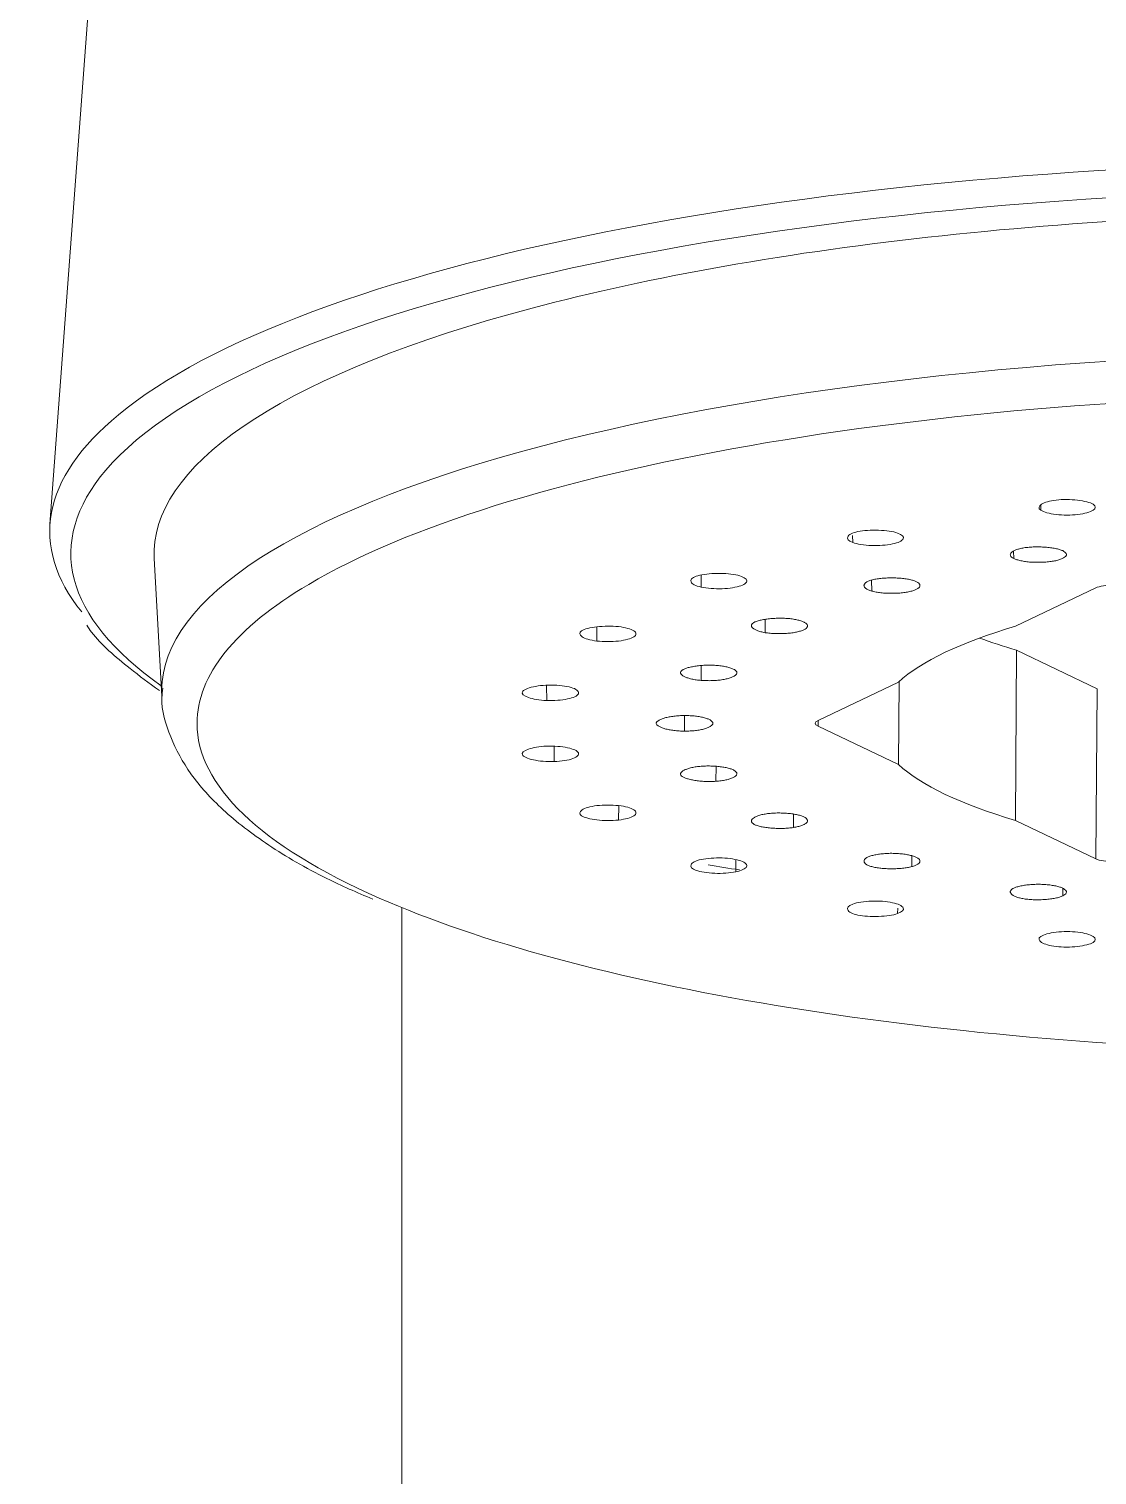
# Model space of a CAD drawing. Header units: inches. Extents: x 20229 to 21001, y -6726 to -5634.
# Drawn here: x 20366.09 to 20381.19, y -6122.42 to -6101.97 of the extents above; entities that cross this region are included whole.
import ezdxf

# ---------------------------------------------------------------- set-up
doc = ezdxf.new("R2010")
doc.units = ezdxf.units.IN
doc.header["$LTSCALE"] = 4.84
doc.header["$MEASUREMENT"] = 0
doc.layers.get('0').update_dxf_attribs({"linetype": 'CONTINUOUS', "lineweight": 13})

msp = doc.modelspace()

# ---------------------------------------------------------------- linework, layer by layer
at = {"linetype": 'Continuous'}
for p, q in [((20371.344, -6042.288), (20366.388, -6108.972)), ((20380.399, -6108.778), (20380.397, -6108.705)), ((20377.739, -6109.234), (20377.736, -6109.133)), ((20367.863, -6109.461), (20367.969, -6111.408)), ((20380.015, -6109.459), (20380.013, -6109.355)), ((20375.597, -6109.865), (20375.594, -6109.7)), ((20378.007, -6109.92), (20378.005, -6109.766)), ((20380.039, -6110.418), (20381.175, -6109.876)), ((20374.122, -6110.627), (20374.119, -6110.427)), ((20376.501, -6110.509), (20376.499, -6110.321)), ((20380.057, -6110.758), (20380.039, -6113.164)), ((20380.057, -6110.758), (20381.194, -6111.301)), ((20375.598, -6111.184), (20375.597, -6110.973)), ((20373.412, -6111.469), (20373.411, -6111.259)), ((20377.249, -6111.75), (20378.386, -6111.207)), ((20378.386, -6112.375), (20378.396, -6111.198)), ((20381.194, -6111.301), (20381.175, -6113.707)), ((20375.361, -6111.902), (20375.361, -6111.681)), ((20377.25, -6111.75), (20377.249, -6111.833)), ((20378.386, -6112.375), (20377.249, -6111.833)), ((20373.516, -6112.332), (20373.517, -6112.121)), ((20375.805, -6112.611), (20375.806, -6112.4)), ((20374.428, -6113.159), (20374.43, -6112.956)), ((20376.901, -6113.265), (20376.903, -6113.075)), ((20381.175, -6113.707), (20380.039, -6113.164)), ((20376.084, -6113.892), (20376.088, -6113.727)), ((20378.573, -6113.818), (20378.575, -6113.665)), ((20380.708, -6114.233), (20380.709, -6114.127)), ((20371.361, -6142.879), (20371.361, -6114.398)), ((20378.373, -6114.483), (20378.376, -6114.407))]:
    msp.add_line(p, q, dxfattribs=at)
for centre, major_axis, start_param, end_param in [((20385.361, -6109.079), (-18.977, 0), 3.466686, 5.961872), ((20385.361, -6109.388), (18.678, 0), 0.227512, 2.911074), ((20385.361, -6109.388), (-17.5, 0), 4.712389, 6.29819), ((20385.361, -6111.336), (-17.394, 0), 4.712389, 6.280829), ((20385.361, -6111.791), (-16.894, 0), 4.712389, 5.847388), ((20385.361, -6109.079), (-18.977, 0), 5.961872, 6.502089), ((20385.361, -6109.388), (18.678, 0), 2.911074, 3.513568), ((20385.361, -6111.791), (-16.894, 0), 5.847388, 6.283185), ((20381.435, -6109.917), (-0.3, 0), 4.712389, 5.759587), ((20385.361, -6111.791), (-7.29, 0), 5.530843, 5.98833), ((20385.361, -6109.388), (7.268, 0), 3.78169, 3.89428), ((20385.361, -6111.336), (-17.394, 0), 6.280829, 6.283185), ((20385.361, -6111.336), (-17.394, 0), 0, 0.015119), ((20385.361, -6111.791), (-16.894, 0), 0, 0.5594), ((20377.509, -6111.791), (-0.3, 0), 5.759587, 6.806784), ((20385.361, -6111.791), (-7.29, 0), 0.294855, 0.752342), ((20381.435, -6113.666), (-0.3, 0), 0.523599, 1.570796), ((20385.361, -6109.388), (18.678, 0), 4.168546, 4.195948), ((20385.361, -6111.791), (-16.894, 0), 0.5594, 1.499325)]:
    msp.add_ellipse(centre, major_axis=major_axis, ratio=0.275637, start_param=start_param, end_param=end_param, dxfattribs=at)
for points in [[(20380.399, -6108.778), (20380.359, -6108.751), (20380.375, -6108.689), (20380.598, -6108.621), (20380.929, -6108.626), (20381.098, -6108.667), (20381.138, -6108.693)], [(20377.739, -6109.234), (20377.675, -6109.211), (20377.632, -6109.151), (20377.783, -6109.069), (20378.109, -6109.05), (20378.31, -6109.077), (20378.373, -6109.1)], [(20375.597, -6109.865), (20375.514, -6109.848), (20375.417, -6109.792), (20375.486, -6109.703), (20375.782, -6109.661), (20376.001, -6109.673), (20376.084, -6109.69)], [(20374.122, -6110.627), (20374.025, -6110.616), (20373.878, -6110.57), (20373.861, -6110.478), (20374.108, -6110.417), (20374.331, -6110.413), (20374.428, -6110.424)], [(20373.412, -6111.469), (20373.308, -6111.465), (20373.123, -6111.431), (20373.02, -6111.343), (20373.201, -6111.267), (20373.412, -6111.246), (20373.516, -6111.25)], [(20373.516, -6112.332), (20373.412, -6112.336), (20373.201, -6112.316), (20373.02, -6112.239), (20373.123, -6112.152), (20373.308, -6112.117), (20373.412, -6112.114)], [(20374.428, -6113.159), (20374.331, -6113.17), (20374.108, -6113.166), (20373.861, -6113.104), (20373.878, -6113.013), (20374.025, -6112.966), (20374.122, -6112.955)], [(20376.084, -6113.892), (20376.001, -6113.91), (20375.782, -6113.922), (20375.486, -6113.88), (20375.417, -6113.79), (20375.514, -6113.735), (20375.597, -6113.717)], [(20378.373, -6114.483), (20378.31, -6114.505), (20378.109, -6114.532), (20377.783, -6114.513), (20377.632, -6114.432), (20377.675, -6114.371), (20377.739, -6114.348)], [(20381.138, -6114.889), (20381.098, -6114.916), (20380.929, -6114.956), (20380.598, -6114.961), (20380.375, -6114.893), (20380.359, -6114.832), (20380.399, -6114.805)]]:
    msp.add_open_spline(points, degree=3, dxfattribs=at)
for points, knots in [([(20381.138, -6108.693), (20381.179, -6108.72), (20381.178, -6108.767), (20381.058, -6108.815), (20380.926, -6108.84), (20380.769, -6108.848), (20380.559, -6108.837), (20380.439, -6108.804), (20380.399, -6108.778)], [0, 0, 0, 0, 0.25, 0.375, 0.5, 0.625, 0.75, 1, 1, 1, 1]), ([(20378.373, -6109.1), (20378.437, -6109.123), (20378.481, -6109.168), (20378.411, -6109.224), (20378.306, -6109.257), (20378.162, -6109.276), (20377.949, -6109.28), (20377.802, -6109.257), (20377.739, -6109.234)], [0, 0, 0, 0, 0.25, 0.375, 0.5, 0.625, 0.75, 1, 1, 1, 1]), ([(20380.015, -6109.459), (20380.002, -6109.453), (20379.992, -6109.447), (20379.98, -6109.436), (20379.977, -6109.433), (20379.972, -6109.426), (20379.97, -6109.422), (20379.967, -6109.412), (20379.967, -6109.404), (20379.97, -6109.394), (20379.972, -6109.39), (20379.977, -6109.383), (20379.982, -6109.376), (20379.99, -6109.369), (20379.999, -6109.363), (20380.004, -6109.359), (20380.02, -6109.35), (20380.033, -6109.344), (20380.055, -6109.335), (20380.063, -6109.332), (20380.08, -6109.327), (20380.089, -6109.324), (20380.118, -6109.317), (20380.138, -6109.312), (20380.172, -6109.307), (20380.183, -6109.305), (20380.207, -6109.303), (20380.232, -6109.3), (20380.257, -6109.298), (20380.282, -6109.297), (20380.295, -6109.297), (20380.334, -6109.296), (20380.36, -6109.296), (20380.399, -6109.297), (20380.412, -6109.297), (20380.437, -6109.298), (20380.45, -6109.299), (20380.487, -6109.302), (20380.512, -6109.304), (20380.547, -6109.309), (20380.559, -6109.31), (20380.581, -6109.314), (20380.592, -6109.316), (20380.624, -6109.322), (20380.643, -6109.327), (20380.67, -6109.334), (20380.678, -6109.337), (20380.694, -6109.343), (20380.701, -6109.346), (20380.708, -6109.349)], [0, 0, 0, 0, 0.0625, 0.0625, 0.09375, 0.09375, 0.125, 0.125, 0.1875, 0.1875, 0.21875, 0.21875, 0.25, 0.28125, 0.28125, 0.3125, 0.3125, 0.375, 0.375, 0.40625, 0.40625, 0.4375, 0.4375, 0.5, 0.5, 0.53125, 0.53125, 0.5625, 0.59375, 0.59375, 0.625, 0.625, 0.6875, 0.6875, 0.71875, 0.71875, 0.75, 0.75, 0.8125, 0.8125, 0.84375, 0.84375, 0.875, 0.875, 0.9375, 0.9375, 0.96875, 0.96875, 1, 1, 1, 1]), ([(20380.708, -6109.349), (20380.721, -6109.355), (20380.731, -6109.362), (20380.744, -6109.372), (20380.747, -6109.376), (20380.753, -6109.383), (20380.756, -6109.386), (20380.761, -6109.397), (20380.762, -6109.404), (20380.759, -6109.415), (20380.758, -6109.419), (20380.754, -6109.426), (20380.751, -6109.429), (20380.741, -6109.44), (20380.731, -6109.446), (20380.714, -6109.456), (20380.707, -6109.459), (20380.694, -6109.465), (20380.679, -6109.471), (20380.662, -6109.477), (20380.644, -6109.482), (20380.635, -6109.485), (20380.605, -6109.492), (20380.584, -6109.496), (20380.55, -6109.501), (20380.539, -6109.503), (20380.515, -6109.506), (20380.502, -6109.507), (20380.465, -6109.511), (20380.44, -6109.512), (20380.401, -6109.514), (20380.388, -6109.514), (20380.361, -6109.514), (20380.348, -6109.514), (20380.309, -6109.514), (20380.283, -6109.513), (20380.245, -6109.51), (20380.233, -6109.509), (20380.208, -6109.506), (20380.184, -6109.503), (20380.162, -6109.5), (20380.139, -6109.496), (20380.129, -6109.494), (20380.097, -6109.487), (20380.078, -6109.482), (20380.044, -6109.472), (20380.028, -6109.466), (20380.015, -6109.459)], [0, 0, 0, 0, 0.0625, 0.0625, 0.09375, 0.09375, 0.125, 0.125, 0.1875, 0.1875, 0.21875, 0.21875, 0.25, 0.25, 0.3125, 0.3125, 0.34375, 0.34375, 0.375, 0.40625, 0.40625, 0.4375, 0.4375, 0.5, 0.5, 0.53125, 0.53125, 0.5625, 0.5625, 0.625, 0.625, 0.65625, 0.65625, 0.6875, 0.6875, 0.75, 0.75, 0.78125, 0.78125, 0.8125, 0.84375, 0.84375, 0.875, 0.875, 0.9375, 0.9375, 1, 1, 1, 1]), ([(20376.084, -6109.69), (20376.167, -6109.708), (20376.252, -6109.748), (20376.236, -6109.807), (20376.167, -6109.847), (20376.046, -6109.875), (20375.844, -6109.895), (20375.68, -6109.883), (20375.597, -6109.865)], [0, 0, 0, 0, 0.25, 0.375, 0.5, 0.625, 0.75, 1, 1, 1, 1]), ([(20378.007, -6109.92), (20377.989, -6109.915), (20377.973, -6109.909), (20377.952, -6109.9), (20377.946, -6109.897), (20377.935, -6109.891), (20377.93, -6109.888), (20377.916, -6109.878), (20377.91, -6109.871), (20377.903, -6109.86), (20377.901, -6109.856), (20377.899, -6109.849), (20377.898, -6109.842), (20377.899, -6109.835), (20377.901, -6109.828), (20377.903, -6109.824), (20377.91, -6109.814), (20377.916, -6109.807), (20377.93, -6109.797), (20377.935, -6109.794), (20377.946, -6109.787), (20377.952, -6109.784), (20377.973, -6109.775), (20377.988, -6109.769), (20378.016, -6109.762), (20378.026, -6109.759), (20378.046, -6109.755), (20378.067, -6109.751), (20378.09, -6109.748), (20378.113, -6109.744), (20378.125, -6109.743), (20378.162, -6109.739), (20378.187, -6109.737), (20378.225, -6109.736), (20378.238, -6109.735), (20378.264, -6109.734), (20378.277, -6109.734), (20378.316, -6109.734), (20378.342, -6109.735), (20378.38, -6109.737), (20378.393, -6109.737), (20378.418, -6109.739), (20378.43, -6109.74), (20378.466, -6109.744), (20378.49, -6109.747), (20378.523, -6109.753), (20378.533, -6109.755), (20378.554, -6109.759), (20378.564, -6109.762), (20378.573, -6109.764)], [0, 0, 0, 0, 0.0625, 0.0625, 0.09375, 0.09375, 0.125, 0.125, 0.1875, 0.1875, 0.21875, 0.21875, 0.25, 0.28125, 0.28125, 0.3125, 0.3125, 0.375, 0.375, 0.40625, 0.40625, 0.4375, 0.4375, 0.5, 0.5, 0.53125, 0.53125, 0.5625, 0.59375, 0.59375, 0.625, 0.625, 0.6875, 0.6875, 0.71875, 0.71875, 0.75, 0.75, 0.8125, 0.8125, 0.84375, 0.84375, 0.875, 0.875, 0.9375, 0.9375, 0.96875, 0.96875, 1, 1, 1, 1]), ([(20378.573, -6109.764), (20378.592, -6109.769), (20378.608, -6109.775), (20378.63, -6109.784), (20378.636, -6109.787), (20378.649, -6109.793), (20378.654, -6109.797), (20378.669, -6109.807), (20378.677, -6109.814), (20378.685, -6109.824), (20378.687, -6109.828), (20378.689, -6109.835), (20378.69, -6109.839), (20378.69, -6109.849), (20378.687, -6109.857), (20378.68, -6109.867), (20378.676, -6109.871), (20378.669, -6109.878), (20378.66, -6109.884), (20378.649, -6109.891), (20378.636, -6109.897), (20378.63, -6109.9), (20378.608, -6109.909), (20378.592, -6109.915), (20378.564, -6109.923), (20378.554, -6109.925), (20378.534, -6109.93), (20378.523, -6109.932), (20378.491, -6109.938), (20378.468, -6109.941), (20378.431, -6109.945), (20378.419, -6109.947), (20378.394, -6109.949), (20378.381, -6109.95), (20378.343, -6109.952), (20378.317, -6109.952), (20378.277, -6109.952), (20378.264, -6109.952), (20378.238, -6109.952), (20378.212, -6109.95), (20378.187, -6109.949), (20378.162, -6109.947), (20378.15, -6109.945), (20378.113, -6109.941), (20378.09, -6109.938), (20378.047, -6109.93), (20378.026, -6109.925), (20378.007, -6109.92)], [0, 0, 0, 0, 0.0625, 0.0625, 0.09375, 0.09375, 0.125, 0.125, 0.1875, 0.1875, 0.21875, 0.21875, 0.25, 0.25, 0.3125, 0.3125, 0.34375, 0.34375, 0.375, 0.40625, 0.40625, 0.4375, 0.4375, 0.5, 0.5, 0.53125, 0.53125, 0.5625, 0.5625, 0.625, 0.625, 0.65625, 0.65625, 0.6875, 0.6875, 0.75, 0.75, 0.78125, 0.78125, 0.8125, 0.84375, 0.84375, 0.875, 0.875, 0.9375, 0.9375, 1, 1, 1, 1]), ([(20376.501, -6110.509), (20376.478, -6110.505), (20376.458, -6110.501), (20376.429, -6110.493), (20376.42, -6110.491), (20376.403, -6110.485), (20376.395, -6110.483), (20376.373, -6110.474), (20376.36, -6110.468), (20376.344, -6110.458), (20376.339, -6110.455), (20376.33, -6110.448), (20376.322, -6110.441), (20376.317, -6110.434), (20376.312, -6110.427), (20376.311, -6110.424), (20376.307, -6110.413), (20376.307, -6110.406), (20376.31, -6110.395), (20376.312, -6110.392), (20376.317, -6110.385), (20376.32, -6110.381), (20376.331, -6110.371), (20376.341, -6110.364), (20376.361, -6110.355), (20376.368, -6110.352), (20376.383, -6110.346), (20376.4, -6110.341), (20376.419, -6110.336), (20376.438, -6110.331), (20376.449, -6110.329), (20376.481, -6110.323), (20376.503, -6110.319), (20376.538, -6110.315), (20376.55, -6110.313), (20376.575, -6110.311), (20376.587, -6110.31), (20376.625, -6110.307), (20376.65, -6110.306), (20376.689, -6110.305), (20376.702, -6110.305), (20376.728, -6110.305), (20376.741, -6110.305), (20376.779, -6110.306), (20376.804, -6110.307), (20376.841, -6110.31), (20376.854, -6110.311), (20376.878, -6110.314), (20376.89, -6110.316), (20376.901, -6110.318)], [0, 0, 0, 0, 0.0625, 0.0625, 0.09375, 0.09375, 0.125, 0.125, 0.1875, 0.1875, 0.21875, 0.21875, 0.25, 0.28125, 0.28125, 0.3125, 0.3125, 0.375, 0.375, 0.40625, 0.40625, 0.4375, 0.4375, 0.5, 0.5, 0.53125, 0.53125, 0.5625, 0.59375, 0.59375, 0.625, 0.625, 0.6875, 0.6875, 0.71875, 0.71875, 0.75, 0.75, 0.8125, 0.8125, 0.84375, 0.84375, 0.875, 0.875, 0.9375, 0.9375, 0.96875, 0.96875, 1, 1, 1, 1]), ([(20366.908, -6110.404), (20366.929, -6110.437), (20367.077, -6110.652), (20367.438, -6110.954), (20367.784, -6111.224), (20367.935, -6111.325)], [0, 0, 0, 0, 0.098781, 0.651802, 1, 1, 1, 1]), ([(20374.428, -6110.424), (20374.524, -6110.435), (20374.644, -6110.468), (20374.684, -6110.525), (20374.654, -6110.569), (20374.564, -6110.605), (20374.388, -6110.638), (20374.218, -6110.638), (20374.122, -6110.627)], [0, 0, 0, 0, 0.25, 0.375, 0.5, 0.625, 0.75, 1, 1, 1, 1]), ([(20376.901, -6110.318), (20376.924, -6110.321), (20376.945, -6110.325), (20376.974, -6110.333), (20376.983, -6110.335), (20377.001, -6110.34), (20377.01, -6110.343), (20377.034, -6110.352), (20377.048, -6110.358), (20377.065, -6110.368), (20377.07, -6110.371), (20377.08, -6110.378), (20377.084, -6110.381), (20377.094, -6110.391), (20377.098, -6110.399), (20377.101, -6110.409), (20377.101, -6110.413), (20377.1, -6110.42), (20377.098, -6110.427), (20377.093, -6110.434), (20377.087, -6110.442), (20377.084, -6110.445), (20377.071, -6110.455), (20377.06, -6110.462), (20377.041, -6110.471), (20377.034, -6110.474), (20377.019, -6110.48), (20377.01, -6110.483), (20376.984, -6110.491), (20376.965, -6110.496), (20376.934, -6110.503), (20376.923, -6110.505), (20376.901, -6110.508), (20376.89, -6110.51), (20376.855, -6110.515), (20376.83, -6110.518), (20376.792, -6110.52), (20376.779, -6110.521), (20376.753, -6110.522), (20376.727, -6110.523), (20376.701, -6110.523), (20376.675, -6110.523), (20376.662, -6110.523), (20376.623, -6110.521), (20376.598, -6110.52), (20376.548, -6110.515), (20376.524, -6110.512), (20376.501, -6110.509)], [0, 0, 0, 0, 0.0625, 0.0625, 0.09375, 0.09375, 0.125, 0.125, 0.1875, 0.1875, 0.21875, 0.21875, 0.25, 0.25, 0.3125, 0.3125, 0.34375, 0.34375, 0.375, 0.40625, 0.40625, 0.4375, 0.4375, 0.5, 0.5, 0.53125, 0.53125, 0.5625, 0.5625, 0.625, 0.625, 0.65625, 0.65625, 0.6875, 0.6875, 0.75, 0.75, 0.78125, 0.78125, 0.8125, 0.84375, 0.84375, 0.875, 0.875, 0.9375, 0.9375, 1, 1, 1, 1]), ([(20375.598, -6111.184), (20375.573, -6111.182), (20375.549, -6111.18), (20375.515, -6111.175), (20375.504, -6111.173), (20375.482, -6111.169), (20375.472, -6111.167), (20375.442, -6111.16), (20375.424, -6111.155), (20375.399, -6111.147), (20375.391, -6111.144), (20375.376, -6111.138), (20375.363, -6111.132), (20375.351, -6111.126), (20375.34, -6111.119), (20375.335, -6111.116), (20375.321, -6111.106), (20375.315, -6111.099), (20375.308, -6111.088), (20375.306, -6111.085), (20375.304, -6111.078), (20375.304, -6111.074), (20375.305, -6111.063), (20375.309, -6111.056), (20375.319, -6111.046), (20375.323, -6111.043), (20375.332, -6111.036), (20375.343, -6111.03), (20375.357, -6111.023), (20375.371, -6111.017), (20375.379, -6111.015), (20375.404, -6111.006), (20375.423, -6111.001), (20375.452, -6110.994), (20375.463, -6110.992), (20375.484, -6110.988), (20375.495, -6110.986), (20375.529, -6110.981), (20375.552, -6110.978), (20375.588, -6110.974), (20375.601, -6110.973), (20375.626, -6110.971), (20375.639, -6110.97), (20375.677, -6110.969), (20375.702, -6110.968), (20375.741, -6110.968), (20375.754, -6110.969), (20375.78, -6110.97), (20375.793, -6110.97), (20375.805, -6110.971)], [0, 0, 0, 0, 0.0625, 0.0625, 0.09375, 0.09375, 0.125, 0.125, 0.1875, 0.1875, 0.21875, 0.21875, 0.25, 0.28125, 0.28125, 0.3125, 0.3125, 0.375, 0.375, 0.40625, 0.40625, 0.4375, 0.4375, 0.5, 0.5, 0.53125, 0.53125, 0.5625, 0.59375, 0.59375, 0.625, 0.625, 0.6875, 0.6875, 0.71875, 0.71875, 0.75, 0.75, 0.8125, 0.8125, 0.84375, 0.84375, 0.875, 0.875, 0.9375, 0.9375, 0.96875, 0.96875, 1, 1, 1, 1]), ([(20375.805, -6110.971), (20375.831, -6110.973), (20375.855, -6110.976), (20375.89, -6110.981), (20375.902, -6110.982), (20375.924, -6110.986), (20375.935, -6110.988), (20375.966, -6110.995), (20375.985, -6111), (20376.011, -6111.008), (20376.019, -6111.011), (20376.035, -6111.017), (20376.042, -6111.02), (20376.061, -6111.029), (20376.072, -6111.035), (20376.084, -6111.046), (20376.088, -6111.049), (20376.094, -6111.056), (20376.099, -6111.063), (20376.101, -6111.071), (20376.102, -6111.078), (20376.102, -6111.081), (20376.099, -6111.092), (20376.095, -6111.099), (20376.085, -6111.11), (20376.081, -6111.113), (20376.072, -6111.12), (20376.066, -6111.123), (20376.049, -6111.133), (20376.035, -6111.139), (20376.011, -6111.148), (20376.003, -6111.15), (20375.985, -6111.156), (20375.975, -6111.158), (20375.946, -6111.165), (20375.925, -6111.17), (20375.891, -6111.175), (20375.879, -6111.177), (20375.855, -6111.18), (20375.831, -6111.182), (20375.806, -6111.184), (20375.78, -6111.186), (20375.767, -6111.187), (20375.728, -6111.188), (20375.702, -6111.188), (20375.65, -6111.187), (20375.624, -6111.186), (20375.598, -6111.184)], [0, 0, 0, 0, 0.0625, 0.0625, 0.09375, 0.09375, 0.125, 0.125, 0.1875, 0.1875, 0.21875, 0.21875, 0.25, 0.25, 0.3125, 0.3125, 0.34375, 0.34375, 0.375, 0.40625, 0.40625, 0.4375, 0.4375, 0.5, 0.5, 0.53125, 0.53125, 0.5625, 0.5625, 0.625, 0.625, 0.65625, 0.65625, 0.6875, 0.6875, 0.75, 0.75, 0.78125, 0.78125, 0.8125, 0.84375, 0.84375, 0.875, 0.875, 0.9375, 0.9375, 1, 1, 1, 1]), ([(20367.984, -6111.296), (20367.977, -6111.339), (20367.951, -6111.57), (20368.077, -6111.993), (20368.363, -6112.525), (20368.825, -6113.033), (20369.463, -6113.523), (20370.179, -6113.941), (20370.724, -6114.184), (20370.955, -6114.278)], [0, 0, 0, 0, 0.035376, 0.191508, 0.348592, 0.515609, 0.69421, 0.878257, 1, 1, 1, 1]), ([(20373.516, -6111.25), (20373.62, -6111.254), (20373.766, -6111.277), (20373.859, -6111.33), (20373.871, -6111.374), (20373.818, -6111.416), (20373.679, -6111.46), (20373.515, -6111.473), (20373.412, -6111.469)], [0, 0, 0, 0, 0.25, 0.375, 0.5, 0.625, 0.75, 1, 1, 1, 1]), ([(20375.361, -6111.902), (20375.335, -6111.902), (20375.309, -6111.901), (20375.272, -6111.898), (20375.259, -6111.897), (20375.235, -6111.895), (20375.223, -6111.894), (20375.187, -6111.889), (20375.165, -6111.886), (20375.133, -6111.879), (20375.123, -6111.877), (20375.103, -6111.873), (20375.084, -6111.868), (20375.067, -6111.862), (20375.05, -6111.857), (20375.042, -6111.854), (20375.02, -6111.845), (20375.007, -6111.839), (20374.991, -6111.83), (20374.986, -6111.826), (20374.977, -6111.82), (20374.973, -6111.816), (20374.964, -6111.806), (20374.961, -6111.799), (20374.961, -6111.788), (20374.962, -6111.784), (20374.965, -6111.777), (20374.969, -6111.77), (20374.977, -6111.763), (20374.985, -6111.757), (20374.99, -6111.753), (20375.006, -6111.743), (20375.019, -6111.737), (20375.042, -6111.728), (20375.05, -6111.726), (20375.067, -6111.72), (20375.075, -6111.717), (20375.103, -6111.71), (20375.122, -6111.705), (20375.154, -6111.699), (20375.165, -6111.697), (20375.188, -6111.694), (20375.199, -6111.692), (20375.234, -6111.687), (20375.258, -6111.685), (20375.296, -6111.683), (20375.309, -6111.682), (20375.335, -6111.681), (20375.348, -6111.681), (20375.361, -6111.681)], [0, 0, 0, 0, 0.0625, 0.0625, 0.09375, 0.09375, 0.125, 0.125, 0.1875, 0.1875, 0.21875, 0.21875, 0.25, 0.28125, 0.28125, 0.3125, 0.3125, 0.375, 0.375, 0.40625, 0.40625, 0.4375, 0.4375, 0.5, 0.5, 0.53125, 0.53125, 0.5625, 0.59375, 0.59375, 0.625, 0.625, 0.6875, 0.6875, 0.71875, 0.71875, 0.75, 0.75, 0.8125, 0.8125, 0.84375, 0.84375, 0.875, 0.875, 0.9375, 0.9375, 0.96875, 0.96875, 1, 1, 1, 1]), ([(20375.361, -6111.681), (20375.388, -6111.681), (20375.413, -6111.682), (20375.452, -6111.684), (20375.464, -6111.685), (20375.489, -6111.687), (20375.502, -6111.688), (20375.538, -6111.692), (20375.561, -6111.696), (20375.594, -6111.702), (20375.605, -6111.704), (20375.625, -6111.708), (20375.635, -6111.711), (20375.662, -6111.718), (20375.679, -6111.724), (20375.701, -6111.733), (20375.707, -6111.736), (20375.72, -6111.742), (20375.731, -6111.749), (20375.74, -6111.756), (20375.747, -6111.763), (20375.751, -6111.766), (20375.758, -6111.777), (20375.761, -6111.784), (20375.761, -6111.795), (20375.76, -6111.798), (20375.758, -6111.806), (20375.756, -6111.809), (20375.748, -6111.82), (20375.74, -6111.827), (20375.725, -6111.837), (20375.72, -6111.84), (20375.707, -6111.846), (20375.701, -6111.849), (20375.679, -6111.858), (20375.663, -6111.864), (20375.635, -6111.872), (20375.625, -6111.874), (20375.605, -6111.879), (20375.584, -6111.883), (20375.561, -6111.887), (20375.538, -6111.89), (20375.526, -6111.892), (20375.49, -6111.896), (20375.465, -6111.898), (20375.414, -6111.901), (20375.388, -6111.902), (20375.361, -6111.902)], [0, 0, 0, 0, 0.0625, 0.0625, 0.09375, 0.09375, 0.125, 0.125, 0.1875, 0.1875, 0.21875, 0.21875, 0.25, 0.25, 0.3125, 0.3125, 0.34375, 0.34375, 0.375, 0.40625, 0.40625, 0.4375, 0.4375, 0.5, 0.5, 0.53125, 0.53125, 0.5625, 0.5625, 0.625, 0.625, 0.65625, 0.65625, 0.6875, 0.6875, 0.75, 0.75, 0.78125, 0.78125, 0.8125, 0.84375, 0.84375, 0.875, 0.875, 0.9375, 0.9375, 1, 1, 1, 1]), ([(20373.412, -6112.114), (20373.515, -6112.11), (20373.679, -6112.122), (20373.818, -6112.167), (20373.871, -6112.208), (20373.859, -6112.252), (20373.766, -6112.305), (20373.62, -6112.329), (20373.516, -6112.332)], [0, 0, 0, 0, 0.25, 0.375, 0.5, 0.625, 0.75, 1, 1, 1, 1]), ([(20375.805, -6112.611), (20375.78, -6112.613), (20375.755, -6112.614), (20375.716, -6112.614), (20375.703, -6112.614), (20375.677, -6112.614), (20375.664, -6112.613), (20375.626, -6112.612), (20375.601, -6112.61), (20375.564, -6112.606), (20375.552, -6112.605), (20375.529, -6112.602), (20375.506, -6112.598), (20375.484, -6112.594), (20375.463, -6112.59), (20375.453, -6112.588), (20375.423, -6112.581), (20375.405, -6112.576), (20375.38, -6112.568), (20375.372, -6112.565), (20375.358, -6112.559), (20375.351, -6112.556), (20375.332, -6112.547), (20375.322, -6112.54), (20375.312, -6112.53), (20375.31, -6112.526), (20375.306, -6112.519), (20375.304, -6112.512), (20375.304, -6112.505), (20375.306, -6112.498), (20375.308, -6112.494), (20375.314, -6112.484), (20375.321, -6112.477), (20375.334, -6112.467), (20375.34, -6112.463), (20375.351, -6112.457), (20375.356, -6112.454), (20375.376, -6112.445), (20375.39, -6112.439), (20375.415, -6112.43), (20375.424, -6112.428), (20375.442, -6112.423), (20375.452, -6112.42), (20375.482, -6112.413), (20375.503, -6112.409), (20375.537, -6112.404), (20375.549, -6112.403), (20375.573, -6112.4), (20375.586, -6112.399), (20375.598, -6112.398)], [0, 0, 0, 0, 0.0625, 0.0625, 0.09375, 0.09375, 0.125, 0.125, 0.1875, 0.1875, 0.21875, 0.21875, 0.25, 0.28125, 0.28125, 0.3125, 0.3125, 0.375, 0.375, 0.40625, 0.40625, 0.4375, 0.4375, 0.5, 0.5, 0.53125, 0.53125, 0.5625, 0.59375, 0.59375, 0.625, 0.625, 0.6875, 0.6875, 0.71875, 0.71875, 0.75, 0.75, 0.8125, 0.8125, 0.84375, 0.84375, 0.875, 0.875, 0.9375, 0.9375, 0.96875, 0.96875, 1, 1, 1, 1]), ([(20375.598, -6112.398), (20375.624, -6112.396), (20375.65, -6112.395), (20375.689, -6112.394), (20375.702, -6112.394), (20375.728, -6112.395), (20375.741, -6112.395), (20375.78, -6112.396), (20375.805, -6112.398), (20375.843, -6112.401), (20375.855, -6112.403), (20375.879, -6112.406), (20375.891, -6112.407), (20375.924, -6112.413), (20375.945, -6112.417), (20375.975, -6112.424), (20375.984, -6112.427), (20376.002, -6112.432), (20376.019, -6112.437), (20376.034, -6112.443), (20376.048, -6112.449), (20376.054, -6112.453), (20376.072, -6112.462), (20376.081, -6112.469), (20376.092, -6112.479), (20376.094, -6112.483), (20376.098, -6112.49), (20376.1, -6112.494), (20376.102, -6112.505), (20376.101, -6112.512), (20376.096, -6112.522), (20376.094, -6112.526), (20376.088, -6112.533), (20376.085, -6112.537), (20376.072, -6112.547), (20376.062, -6112.553), (20376.042, -6112.563), (20376.035, -6112.566), (20376.019, -6112.572), (20376.003, -6112.577), (20375.985, -6112.582), (20375.966, -6112.587), (20375.956, -6112.59), (20375.924, -6112.596), (20375.902, -6112.6), (20375.856, -6112.607), (20375.831, -6112.609), (20375.805, -6112.611)], [0, 0, 0, 0, 0.0625, 0.0625, 0.09375, 0.09375, 0.125, 0.125, 0.1875, 0.1875, 0.21875, 0.21875, 0.25, 0.25, 0.3125, 0.3125, 0.34375, 0.34375, 0.375, 0.40625, 0.40625, 0.4375, 0.4375, 0.5, 0.5, 0.53125, 0.53125, 0.5625, 0.5625, 0.625, 0.625, 0.65625, 0.65625, 0.6875, 0.6875, 0.75, 0.75, 0.78125, 0.78125, 0.8125, 0.84375, 0.84375, 0.875, 0.875, 0.9375, 0.9375, 1, 1, 1, 1]), ([(20374.122, -6112.955), (20374.218, -6112.944), (20374.388, -6112.944), (20374.564, -6112.977), (20374.654, -6113.014), (20374.684, -6113.057), (20374.644, -6113.115), (20374.524, -6113.148), (20374.428, -6113.159)], [0, 0, 0, 0, 0.25, 0.375, 0.5, 0.625, 0.75, 1, 1, 1, 1]), ([(20376.901, -6113.265), (20376.878, -6113.269), (20376.855, -6113.271), (20376.818, -6113.274), (20376.805, -6113.275), (20376.779, -6113.277), (20376.767, -6113.277), (20376.728, -6113.278), (20376.702, -6113.278), (20376.663, -6113.277), (20376.65, -6113.277), (20376.625, -6113.275), (20376.6, -6113.274), (20376.575, -6113.272), (20376.551, -6113.269), (20376.539, -6113.268), (20376.503, -6113.263), (20376.481, -6113.26), (20376.449, -6113.254), (20376.439, -6113.252), (20376.42, -6113.247), (20376.41, -6113.244), (20376.383, -6113.237), (20376.368, -6113.231), (20376.348, -6113.222), (20376.342, -6113.218), (20376.332, -6113.212), (20376.323, -6113.205), (20376.317, -6113.198), (20376.312, -6113.191), (20376.311, -6113.188), (20376.307, -6113.177), (20376.307, -6113.17), (20376.31, -6113.159), (20376.312, -6113.155), (20376.317, -6113.148), (20376.319, -6113.145), (20376.329, -6113.135), (20376.338, -6113.128), (20376.354, -6113.118), (20376.36, -6113.115), (20376.373, -6113.109), (20376.38, -6113.106), (20376.402, -6113.097), (20376.419, -6113.092), (20376.448, -6113.084), (20376.458, -6113.082), (20376.479, -6113.078), (20376.49, -6113.076), (20376.501, -6113.074)], [0, 0, 0, 0, 0.0625, 0.0625, 0.09375, 0.09375, 0.125, 0.125, 0.1875, 0.1875, 0.21875, 0.21875, 0.25, 0.28125, 0.28125, 0.3125, 0.3125, 0.375, 0.375, 0.40625, 0.40625, 0.4375, 0.4375, 0.5, 0.5, 0.53125, 0.53125, 0.5625, 0.59375, 0.59375, 0.625, 0.625, 0.6875, 0.6875, 0.71875, 0.71875, 0.75, 0.75, 0.8125, 0.8125, 0.84375, 0.84375, 0.875, 0.875, 0.9375, 0.9375, 0.96875, 0.96875, 1, 1, 1, 1]), ([(20376.501, -6113.074), (20376.524, -6113.07), (20376.548, -6113.067), (20376.585, -6113.064), (20376.597, -6113.063), (20376.623, -6113.061), (20376.636, -6113.061), (20376.675, -6113.059), (20376.701, -6113.059), (20376.74, -6113.06), (20376.753, -6113.06), (20376.779, -6113.061), (20376.792, -6113.062), (20376.83, -6113.065), (20376.854, -6113.067), (20376.889, -6113.072), (20376.901, -6113.074), (20376.923, -6113.078), (20376.944, -6113.082), (20376.964, -6113.087), (20376.983, -6113.091), (20376.993, -6113.094), (20377.019, -6113.102), (20377.034, -6113.108), (20377.054, -6113.117), (20377.06, -6113.121), (20377.07, -6113.127), (20377.075, -6113.131), (20377.088, -6113.141), (20377.093, -6113.148), (20377.099, -6113.159), (20377.1, -6113.162), (20377.101, -6113.169), (20377.101, -6113.173), (20377.098, -6113.184), (20377.094, -6113.191), (20377.084, -6113.201), (20377.08, -6113.205), (20377.071, -6113.212), (20377.06, -6113.218), (20377.047, -6113.224), (20377.034, -6113.231), (20377.026, -6113.234), (20377.002, -6113.242), (20376.984, -6113.247), (20376.945, -6113.257), (20376.924, -6113.261), (20376.901, -6113.265)], [0, 0, 0, 0, 0.0625, 0.0625, 0.09375, 0.09375, 0.125, 0.125, 0.1875, 0.1875, 0.21875, 0.21875, 0.25, 0.25, 0.3125, 0.3125, 0.34375, 0.34375, 0.375, 0.40625, 0.40625, 0.4375, 0.4375, 0.5, 0.5, 0.53125, 0.53125, 0.5625, 0.5625, 0.625, 0.625, 0.65625, 0.65625, 0.6875, 0.6875, 0.75, 0.75, 0.78125, 0.78125, 0.8125, 0.84375, 0.84375, 0.875, 0.875, 0.9375, 0.9375, 1, 1, 1, 1]), ([(20375.597, -6113.717), (20375.68, -6113.7), (20375.844, -6113.688), (20376.046, -6113.707), (20376.167, -6113.736), (20376.236, -6113.776), (20376.252, -6113.834), (20376.167, -6113.875), (20376.084, -6113.892)], [0, 0, 0, 0, 0.25, 0.375, 0.5, 0.625, 0.75, 1, 1, 1, 1]), ([(20378.573, -6113.818), (20378.554, -6113.823), (20378.534, -6113.828), (20378.501, -6113.833), (20378.49, -6113.835), (20378.467, -6113.838), (20378.455, -6113.84), (20378.418, -6113.843), (20378.393, -6113.845), (20378.355, -6113.847), (20378.342, -6113.847), (20378.316, -6113.848), (20378.29, -6113.848), (20378.265, -6113.848), (20378.239, -6113.847), (20378.226, -6113.847), (20378.187, -6113.845), (20378.162, -6113.843), (20378.126, -6113.84), (20378.115, -6113.838), (20378.091, -6113.835), (20378.08, -6113.833), (20378.046, -6113.828), (20378.026, -6113.823), (20377.999, -6113.816), (20377.99, -6113.813), (20377.974, -6113.808), (20377.959, -6113.802), (20377.946, -6113.795), (20377.935, -6113.789), (20377.93, -6113.786), (20377.917, -6113.776), (20377.91, -6113.769), (20377.903, -6113.758), (20377.902, -6113.755), (20377.899, -6113.747), (20377.899, -6113.744), (20377.899, -6113.733), (20377.901, -6113.726), (20377.907, -6113.716), (20377.91, -6113.712), (20377.917, -6113.705), (20377.921, -6113.702), (20377.934, -6113.692), (20377.945, -6113.685), (20377.966, -6113.676), (20377.973, -6113.673), (20377.989, -6113.668), (20377.998, -6113.665), (20378.007, -6113.662)], [0, 0, 0, 0, 0.0625, 0.0625, 0.09375, 0.09375, 0.125, 0.125, 0.1875, 0.1875, 0.21875, 0.21875, 0.25, 0.28125, 0.28125, 0.3125, 0.3125, 0.375, 0.375, 0.40625, 0.40625, 0.4375, 0.4375, 0.5, 0.5, 0.53125, 0.53125, 0.5625, 0.59375, 0.59375, 0.625, 0.625, 0.6875, 0.6875, 0.71875, 0.71875, 0.75, 0.75, 0.8125, 0.8125, 0.84375, 0.84375, 0.875, 0.875, 0.9375, 0.9375, 0.96875, 0.96875, 1, 1, 1, 1]), ([(20378.007, -6113.662), (20378.026, -6113.657), (20378.046, -6113.653), (20378.079, -6113.647), (20378.09, -6113.645), (20378.113, -6113.641), (20378.125, -6113.64), (20378.161, -6113.636), (20378.186, -6113.634), (20378.225, -6113.632), (20378.238, -6113.631), (20378.264, -6113.63), (20378.277, -6113.63), (20378.316, -6113.63), (20378.342, -6113.631), (20378.381, -6113.633), (20378.393, -6113.634), (20378.418, -6113.636), (20378.443, -6113.638), (20378.467, -6113.641), (20378.49, -6113.645), (20378.501, -6113.647), (20378.534, -6113.653), (20378.554, -6113.657), (20378.582, -6113.665), (20378.591, -6113.667), (20378.607, -6113.673), (20378.615, -6113.676), (20378.637, -6113.685), (20378.649, -6113.691), (20378.664, -6113.701), (20378.668, -6113.705), (20378.676, -6113.712), (20378.679, -6113.715), (20378.687, -6113.726), (20378.69, -6113.733), (20378.69, -6113.744), (20378.689, -6113.747), (20378.687, -6113.755), (20378.683, -6113.762), (20378.676, -6113.769), (20378.669, -6113.776), (20378.664, -6113.779), (20378.649, -6113.789), (20378.637, -6113.795), (20378.608, -6113.807), (20378.592, -6113.813), (20378.573, -6113.818)], [0, 0, 0, 0, 0.0625, 0.0625, 0.09375, 0.09375, 0.125, 0.125, 0.1875, 0.1875, 0.21875, 0.21875, 0.25, 0.25, 0.3125, 0.3125, 0.34375, 0.34375, 0.375, 0.40625, 0.40625, 0.4375, 0.4375, 0.5, 0.5, 0.53125, 0.53125, 0.5625, 0.5625, 0.625, 0.625, 0.65625, 0.65625, 0.6875, 0.6875, 0.75, 0.75, 0.78125, 0.78125, 0.8125, 0.84375, 0.84375, 0.875, 0.875, 0.9375, 0.9375, 1, 1, 1, 1]), ([(20380.708, -6114.233), (20380.694, -6114.24), (20380.679, -6114.245), (20380.653, -6114.253), (20380.643, -6114.256), (20380.624, -6114.26), (20380.613, -6114.263), (20380.582, -6114.269), (20380.559, -6114.272), (20380.524, -6114.277), (20380.512, -6114.278), (20380.487, -6114.281), (20380.463, -6114.283), (20380.438, -6114.284), (20380.412, -6114.285), (20380.399, -6114.286), (20380.36, -6114.287), (20380.335, -6114.287), (20380.296, -6114.286), (20380.284, -6114.285), (20380.258, -6114.284), (20380.246, -6114.283), (20380.208, -6114.28), (20380.184, -6114.277), (20380.151, -6114.272), (20380.14, -6114.27), (20380.119, -6114.266), (20380.099, -6114.261), (20380.081, -6114.256), (20380.064, -6114.251), (20380.056, -6114.248), (20380.033, -6114.239), (20380.021, -6114.233), (20380.004, -6114.223), (20379.999, -6114.22), (20379.99, -6114.213), (20379.986, -6114.21), (20379.976, -6114.199), (20379.972, -6114.192), (20379.968, -6114.182), (20379.967, -6114.178), (20379.967, -6114.171), (20379.968, -6114.167), (20379.971, -6114.157), (20379.976, -6114.15), (20379.988, -6114.14), (20379.992, -6114.136), (20380.002, -6114.13), (20380.008, -6114.126), (20380.015, -6114.123)], [0, 0, 0, 0, 0.0625, 0.0625, 0.09375, 0.09375, 0.125, 0.125, 0.1875, 0.1875, 0.21875, 0.21875, 0.25, 0.28125, 0.28125, 0.3125, 0.3125, 0.375, 0.375, 0.40625, 0.40625, 0.4375, 0.4375, 0.5, 0.5, 0.53125, 0.53125, 0.5625, 0.59375, 0.59375, 0.625, 0.625, 0.6875, 0.6875, 0.71875, 0.71875, 0.75, 0.75, 0.8125, 0.8125, 0.84375, 0.84375, 0.875, 0.875, 0.9375, 0.9375, 0.96875, 0.96875, 1, 1, 1, 1]), ([(20380.015, -6114.123), (20380.028, -6114.117), (20380.043, -6114.111), (20380.069, -6114.103), (20380.078, -6114.1), (20380.097, -6114.096), (20380.107, -6114.093), (20380.139, -6114.087), (20380.161, -6114.083), (20380.196, -6114.078), (20380.208, -6114.076), (20380.233, -6114.074), (20380.245, -6114.073), (20380.283, -6114.07), (20380.308, -6114.069), (20380.348, -6114.068), (20380.361, -6114.068), (20380.387, -6114.068), (20380.413, -6114.069), (20380.439, -6114.07), (20380.464, -6114.072), (20380.477, -6114.073), (20380.515, -6114.076), (20380.538, -6114.079), (20380.572, -6114.085), (20380.583, -6114.087), (20380.604, -6114.091), (20380.615, -6114.093), (20380.644, -6114.1), (20380.662, -6114.105), (20380.686, -6114.114), (20380.693, -6114.117), (20380.707, -6114.123), (20380.714, -6114.126), (20380.731, -6114.136), (20380.74, -6114.143), (20380.751, -6114.153), (20380.754, -6114.157), (20380.758, -6114.164), (20380.761, -6114.171), (20380.761, -6114.178), (20380.76, -6114.185), (20380.759, -6114.189), (20380.754, -6114.2), (20380.748, -6114.207), (20380.732, -6114.22), (20380.721, -6114.227), (20380.708, -6114.233)], [0, 0, 0, 0, 0.0625, 0.0625, 0.09375, 0.09375, 0.125, 0.125, 0.1875, 0.1875, 0.21875, 0.21875, 0.25, 0.25, 0.3125, 0.3125, 0.34375, 0.34375, 0.375, 0.40625, 0.40625, 0.4375, 0.4375, 0.5, 0.5, 0.53125, 0.53125, 0.5625, 0.5625, 0.625, 0.625, 0.65625, 0.65625, 0.6875, 0.6875, 0.75, 0.75, 0.78125, 0.78125, 0.8125, 0.84375, 0.84375, 0.875, 0.875, 0.9375, 0.9375, 1, 1, 1, 1]), ([(20377.739, -6114.348), (20377.802, -6114.325), (20377.949, -6114.302), (20378.162, -6114.306), (20378.306, -6114.326), (20378.411, -6114.359), (20378.481, -6114.414), (20378.437, -6114.46), (20378.373, -6114.483)], [0, 0, 0, 0, 0.25, 0.375, 0.5, 0.625, 0.75, 1, 1, 1, 1]), ([(20380.399, -6114.805), (20380.439, -6114.778), (20380.559, -6114.745), (20380.769, -6114.734), (20380.926, -6114.743), (20381.058, -6114.767), (20381.178, -6114.816), (20381.179, -6114.863), (20381.138, -6114.889)], [0, 0, 0, 0, 0.25, 0.375, 0.5, 0.625, 0.75, 1, 1, 1, 1])]:
    msp.add_open_spline(points, degree=3, knots=knots, dxfattribs=at)

doc.saveas('drawing.dxf')
